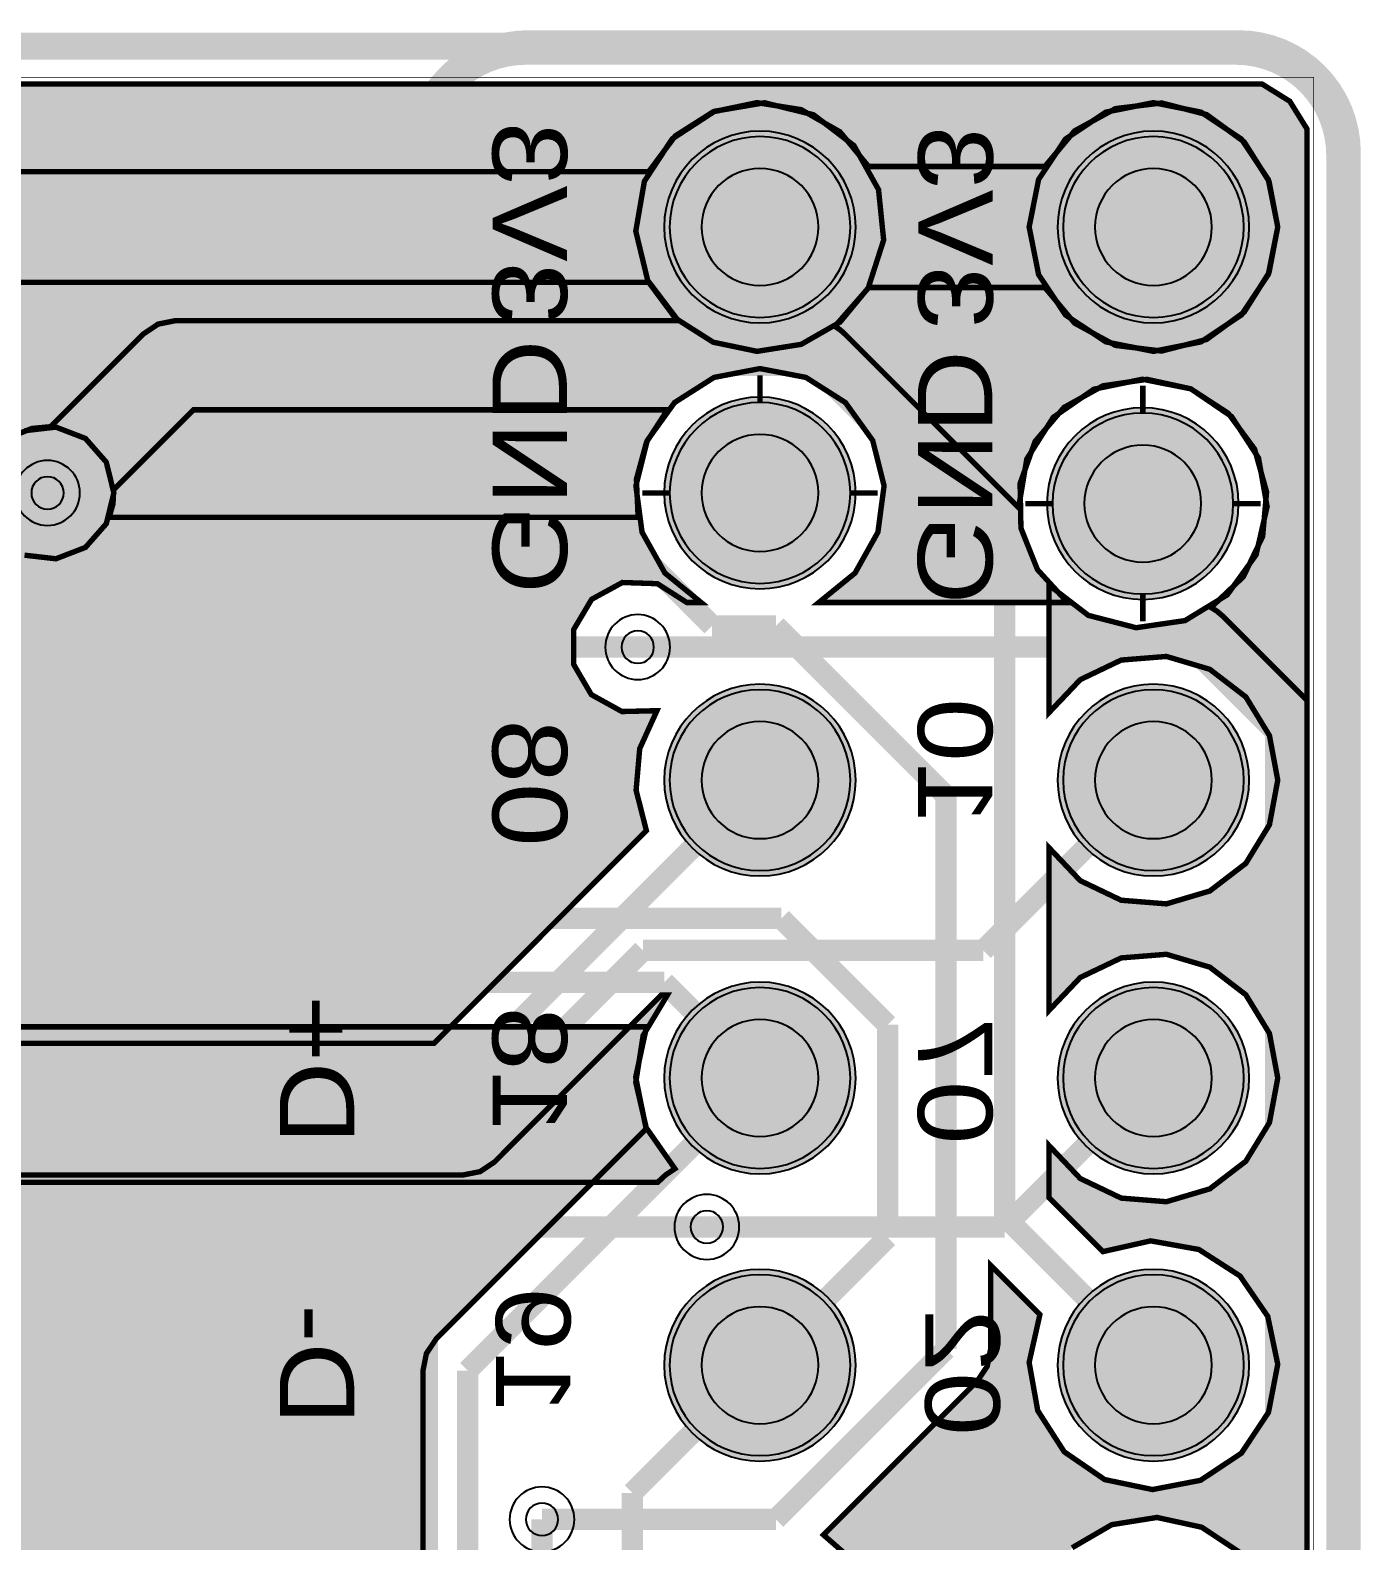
# Model space of a CAD drawing. Header units: millimetres. Extents: x -14.5 to 40, y -68.1 to 8.1.
# Drawn here: x 27.54 to 40.05, y -14.15 to 0.05 of the extents above; entities that cross this region are included whole.
import ezdxf
from ezdxf.enums import TextEntityAlignment as Align

# ---------------------------------------------------------------- set-up
doc = ezdxf.new("R2010")
doc.units = ezdxf.units.MM
doc.header["$MEASUREMENT"] = 0
for name, color, linetype, true_color in [('Board-Outline-Layer', 7, 'Continuous', 0xff00ff), ('Bottom-Layer', 7, 'Continuous', 0x0000ff), ('Bottom-Paste-Mask-Layer', 7, 'Continuous', 0x800000), ('Bottom-Silkscreen-Layer', 7, 'Continuous', 0x66cc33), ('Bottom-Solder-Mask-Layer', 7, 'Continuous', 0xaa00ff), ('Hole-Layer', 7, 'Continuous', 0x222222), ('Multi-Layer', 7, 'Continuous', 0xc0c0c0), ('Top-Layer', 7, 'Continuous', 0xff0000), ('Top-Paste-Mask-Layer', 7, 'Continuous', 0x808080), ('Top-Silkscreen-Layer', 7, 'Continuous', 0xffff00), ('Top-Solder-Mask-Layer', 7, 'Continuous', 0x800080)]:
    doc.layers.add(name, color=color, linetype=linetype, true_color=true_color)
doc.styles.get("Standard").update_dxf_attribs({"font": 'arial.ttf'})

msp = doc.modelspace()

# ---------------------------------------------------------------- hatches: boundary and pattern name
at = {"layer": 'Bottom-Layer'}
for points in [[(0.78, -0.455), (20.521, -0.455), (20.278, -0.675), (20.181, -0.987), (20.257, -1.305), (20.485, -1.541), (20.8, -1.627), (21.116, -1.541), (21.343, -1.305), (21.419, -0.987), (21.322, -0.675), (21.079, -0.455), (39.12, -0.455), (39.382, -0.618), (39.545, -0.88), (39.545, -6.251), (38.746, -5.453), (38.697, -5.411), (38.642, -5.377), (38.946, -5.087), (39.127, -4.709), (39.164, -4.291), (39.051, -3.887), (38.802, -3.55), (38.45, -3.321), (38.04, -3.232), (37.625, -3.293), (37.259, -3.496), (36.987, -3.816), (36.846, -4.211), (36.854, -4.631), (37.009, -5.02), (37.292, -5.33), (34.953, -5.33), (35.294, -5.053), (35.509, -4.669), (35.567, -4.233), (35.46, -3.807), (35.203, -3.45), (34.832, -3.214), (34.4, -3.131), (33.968, -3.214), (33.597, -3.45), (33.34, -3.807), (33.233, -4.233), (33.291, -4.669), (33.506, -5.053), (33.847, -5.33), (33.712, -5.33), (33.435, -5.153), (33.106, -5.142), (32.817, -5.3), (32.649, -5.583), (32.648, -5.912), (32.814, -6.196), (33.102, -6.355), (33.431, -6.347), (33.269, -6.704), (33.235, -7.095), (33.332, -7.475), (31.334, -9.474), (25.611, -9.474), (25.455, -9.173), (25.164, -8.998), (24.825, -9.001), (24.538, -9.181), (22.174, -9.181), (14.623, -1.631), (14.567, -1.339), (14.382, -1.106), (14.11, -0.986), (13.813, -1.005), (13.559, -1.159), (13.405, -1.413), (13.386, -1.71), (13.506, -1.982), (13.739, -2.167), (14.031, -2.223), (18.865, -7.057), (18.573, -7.11), (18.339, -7.292), (18.216, -7.563), (18.234, -7.859), (18.387, -8.113), (18.641, -8.266), (18.937, -8.284), (19.208, -8.161), (19.39, -7.927), (19.443, -7.635), (21.681, -9.874), (20.167, -9.874), (20.123, -9.831), (20.046, -9.497), (19.804, -9.255), (19.47, -9.177), (19.146, -9.286), (18.928, -9.551), (18.883, -9.89), (15.196, -6.204), (15.06, -6.113), (14.9, -6.081), (14.362, -6.081), (14.116, -5.915), (13.821, -5.881), (13.543, -5.988), (13.347, -6.211), (13.276, -6.5), (13.347, -6.789), (13.543, -7.012), (13.821, -7.119), (14.116, -7.085), (14.362, -6.919), (14.726, -6.919), (16.875, -9.067), (16.648, -9.308), (16.577, -9.631), (15.026, -11.181), (11.462, -11.181), (11.186, -11.004), (10.858, -10.992), (10.569, -11.149), (10.569, -7.156), (10.622, -6.853), (10.524, -6.561), (10.298, -6.352), (10, -6.276), (9.702, -6.352), (9.476, -6.561), (9.378, -6.853), (9.431, -7.156), (9.431, -15.4), (9.474, -15.618), (9.598, -15.802), (10.176, -16.381), (8.062, -16.381), (7.816, -16.215), (7.521, -16.181), (7.243, -16.288), (7.047, -16.511), (6.976, -16.8), (7.047, -17.089), (7.243, -17.312), (7.521, -17.419), (7.816, -17.386), (8.062, -17.219), (10.006, -17.219), (9.878, -17.546), (9.947, -17.889), (10.19, -18.142), (10.531, -18.223), (11.404, -19.096), (11.54, -19.187), (11.7, -19.219), (13.5, -19.219), (13.66, -19.187), (13.796, -19.096), (19.869, -13.023), (20.113, -12.987), (20.323, -12.859), (20.467, -12.66), (30.681, -22.874), (30.681, -39.916), (30.405, -40.12), (30.279, -40.439), (30.341, -40.776), (30.571, -41.03), (30.901, -41.124), (31.231, -41.029), (31.231, -57.088), (31.065, -57.334), (31.031, -57.629), (31.138, -57.907), (31.361, -58.103), (31.65, -58.174), (31.939, -58.103), (32.162, -57.907), (32.269, -57.629), (32.236, -57.334), (32.069, -57.088), (32.069, -54.661), (33.727, -56.319), (33.784, -56.611), (33.97, -56.844), (34.243, -56.964), (33.884, -57.323), (33.548, -57.226), (33.212, -57.326), (32.982, -57.591), (32.932, -57.937), (33.077, -58.257), (33.37, -58.448), (33.721, -58.45), (34.017, -58.264), (34.141, -58.223), (34.246, -58.146), (36.246, -56.146), (36.337, -56.01), (36.369, -55.85), (36.369, -54.05), (36.337, -53.89), (36.246, -53.754), (33.619, -51.126), (33.619, -18.759), (33.669, -18.766), (33.72, -18.769), (34.881, -18.769), (34.881, -49.038), (34.715, -49.284), (34.681, -49.579), (34.788, -49.857), (35.011, -50.053), (35.3, -50.124), (35.589, -50.053), (35.812, -49.857), (35.919, -49.579), (35.886, -49.284), (35.719, -49.038), (35.719, -18.874), (36.932, -17.661), (37.001, -18.097), (37.226, -18.477), (37.577, -18.745), (38.002, -18.865), (38.441, -18.818), (38.831, -18.612), (38.831, -44.956), (38.584, -44.809), (38.298, -44.79), (38.033, -44.902), (37.848, -45.121), (37.781, -45.4), (37.848, -45.679), (38.033, -45.899), (38.298, -46.011), (38.584, -45.991), (38.831, -45.845), (38.831, -49.576), (38.481, -49.926), (38.189, -49.983), (37.956, -50.168), (37.836, -50.44), (37.855, -50.736), (38.009, -50.991), (38.263, -51.145), (38.56, -51.164), (38.832, -51.043), (39.017, -50.81), (39.073, -50.519), (39.545, -50.047), (39.545, -59.32), (39.382, -59.582), (39.12, -59.745), (0.78, -59.745), (0.518, -59.582), (0.355, -59.32), (0.355, -0.88), (0.518, -0.618)], [(25.278, -2.688), (24.981, -2.838), (24.803, -3.119), (24.795, -3.452), (24.959, -3.741), (25.248, -3.905), (25.581, -3.897), (25.862, -3.719), (26.012, -3.422), (27.115, -2.319), (33.353, -2.319), (33.604, -2.657), (33.96, -2.883), (34.372, -2.969), (34.788, -2.903), (35.153, -2.694), (35.421, -2.369), (37.079, -2.369), (37.359, -2.704), (37.743, -2.913), (38.177, -2.966), (38.6, -2.857), (38.954, -2.599), (39.187, -2.229), (39.269, -1.8), (39.187, -1.371), (38.954, -1.001), (38.6, -0.743), (38.177, -0.634), (37.743, -0.687), (37.359, -0.896), (37.079, -1.231), (35.421, -1.231), (35.153, -0.906), (34.788, -0.697), (34.372, -0.631), (33.96, -0.717), (33.604, -0.943), (33.353, -1.281), (26.9, -1.281), (26.701, -1.32), (26.533, -1.433)], [(33.55, -1.8, 1), (35.25, -1.8, 1)], [(37.25, -1.8, 1), (38.95, -1.8, 1)], [(33.55, -4.3, 1), (35.25, -4.3, 1)], [(37.15, -4.4, 1), (38.85, -4.4, 1)], [(25.259, -5.341), (25.513, -5.495), (25.81, -5.514), (26.082, -5.394), (26.267, -5.161), (26.323, -4.869), (26.474, -4.719), (27.238, -4.719), (27.484, -4.885), (27.779, -4.919), (28.057, -4.812), (28.253, -4.589), (28.324, -4.3), (28.253, -4.011), (28.057, -3.788), (27.779, -3.681), (27.484, -3.715), (27.238, -3.881), (26.3, -3.881), (26.14, -3.913), (26.004, -4.004), (25.731, -4.277), (25.439, -4.333), (25.206, -4.518), (25.086, -4.79), (25.105, -5.087)], [(33.55, -7, 1), (35.25, -7, 1)], [(37.25, -7, 1), (38.95, -7, 1)], [(22.212, -13.219), (22.489, -13.147), (22.705, -12.958), (22.812, -12.692), (22.788, -12.407), (22.638, -12.162), (22.394, -12.012), (22.108, -11.988), (21.842, -12.095), (21.653, -12.311), (21.581, -12.588), (19.41, -10.418), (19.47, -10.423), (19.531, -10.423), (19.697, -10.589), (19.833, -10.68), (19.993, -10.712), (26.149, -10.712), (26.145, -10.99), (26.263, -11.242), (26.479, -11.416), (26.75, -11.479), (27.021, -11.416), (27.237, -11.242), (27.355, -10.99), (27.351, -10.712), (31.607, -10.712), (31.768, -10.68), (31.904, -10.589), (33.474, -9.019), (33.53, -9.019), (33.301, -9.401), (33.232, -9.841), (33.332, -10.275), (31.354, -12.254), (31.263, -12.39), (31.231, -12.55), (31.231, -22.238)], [(33.55, -9.8, 1), (35.25, -9.8, 1)], [(37.25, -9.8, 1), (38.95, -9.8, 1)], [(33.55, -12.5, 1), (35.25, -12.5, 1)], [(37.25, -12.5, 1), (38.95, -12.5, 1)]]:
    msp.add_hatch(color=256, dxfattribs=at).paths.add_polyline_path(points)
at = {"layer": 'Bottom-Paste-Mask-Layer'}
for points in [[(33.55, -1.8, 1), (35.25, -1.8, 1)], [(37.25, -1.8, 1), (38.95, -1.8, 1)], [(33.55, -4.3, 1), (35.25, -4.3, 1)], [(37.15, -4.4, 1), (38.85, -4.4, 1)], [(33.55, -7, 1), (35.25, -7, 1)], [(37.25, -7, 1), (38.95, -7, 1)], [(33.55, -9.8, 1), (35.25, -9.8, 1)], [(37.25, -9.8, 1), (38.95, -9.8, 1)], [(33.55, -12.5, 1), (35.25, -12.5, 1)], [(37.25, -12.5, 1), (38.95, -12.5, 1)]]:
    msp.add_hatch(color=256, dxfattribs=at).paths.add_polyline_path(points)
at = {"layer": 'Bottom-Solder-Mask-Layer'}
for points in [[(33.499, -1.8, 1), (35.301, -1.8, 1)], [(37.199, -1.8, 1), (39.001, -1.8, 1)], [(33.499, -4.3, 1), (35.301, -4.3, 1)], [(37.099, -4.4, 1), (38.901, -4.4, 1)], [(33.499, -7, 1), (35.301, -7, 1)], [(37.199, -7, 1), (39.001, -7, 1)], [(33.499, -9.8, 1), (35.301, -9.8, 1)], [(37.199, -9.8, 1), (39.001, -9.8, 1)], [(33.499, -12.5, 1), (35.301, -12.5, 1)], [(37.199, -12.5, 1), (39.001, -12.5, 1)]]:
    msp.add_hatch(color=256, dxfattribs=at).paths.add_polyline_path(points)
at = {"layer": 'Hole-Layer'}
for points in [[(33.85, -1.8, 1), (34.95, -1.8, 1)], [(37.55, -1.8, 1), (38.65, -1.8, 1)], [(33.85, -4.3, 1), (34.95, -4.3, 1)], [(37.45, -4.4, 1), (38.55, -4.4, 1)], [(33.85, -7, 1), (34.95, -7, 1)], [(37.55, -7, 1), (38.65, -7, 1)], [(33.85, -9.8, 1), (34.95, -9.8, 1)], [(37.55, -9.8, 1), (38.65, -9.8, 1)], [(33.85, -12.5, 1), (34.95, -12.5, 1)], [(37.55, -12.5, 1), (38.65, -12.5, 1)]]:
    msp.add_hatch(color=256, dxfattribs=at).paths.add_polyline_path(points)
at = {"layer": 'Multi-Layer'}
for points in [[(33.55, -1.8, 1), (35.25, -1.8, 1)], [(33.55, -1.8, 1), (35.25, -1.8, 1)], [(33.55, -1.8, 1), (35.25, -1.8, 1)], [(37.25, -1.8, 1), (38.95, -1.8, 1)], [(37.25, -1.8, 1), (38.95, -1.8, 1)], [(37.25, -1.8, 1), (38.95, -1.8, 1)], [(33.55, -4.3, 1), (35.25, -4.3, 1)], [(33.55, -4.3, 1), (35.25, -4.3, 1)], [(33.55, -4.3, 1), (35.25, -4.3, 1)], [(37.15, -4.4, 1), (38.85, -4.4, 1)], [(37.15, -4.4, 1), (38.85, -4.4, 1)], [(37.15, -4.4, 1), (38.85, -4.4, 1)], [(33.55, -7, 1), (35.25, -7, 1)], [(33.55, -7, 1), (35.25, -7, 1)], [(33.55, -7, 1), (35.25, -7, 1)], [(37.25, -7, 1), (38.95, -7, 1)], [(37.25, -7, 1), (38.95, -7, 1)], [(37.25, -7, 1), (38.95, -7, 1)], [(33.55, -9.8, 1), (35.25, -9.8, 1)], [(33.55, -9.8, 1), (35.25, -9.8, 1)], [(33.55, -9.8, 1), (35.25, -9.8, 1)], [(37.25, -9.8, 1), (38.95, -9.8, 1)], [(37.25, -9.8, 1), (38.95, -9.8, 1)], [(37.25, -9.8, 1), (38.95, -9.8, 1)], [(33.55, -12.5, 1), (35.25, -12.5, 1)], [(33.55, -12.5, 1), (35.25, -12.5, 1)], [(33.55, -12.5, 1), (35.25, -12.5, 1)], [(37.25, -12.5, 1), (38.95, -12.5, 1)], [(37.25, -12.5, 1), (38.95, -12.5, 1)], [(37.25, -12.5, 1), (38.95, -12.5, 1)]]:
    msp.add_hatch(color=256, dxfattribs=at).paths.add_polyline_path(points)
at = {"layer": 'Top-Layer'}
for points in [[(27.419, -1.1), (27.419, -0.455), (39.12, -0.455), (39.382, -0.618), (39.545, -0.88), (39.545, -16.939), (38.809, -16.204), (38.748, -16.154), (38.679, -16.116), (39.008, -15.837), (39.213, -15.458), (39.267, -15.03), (39.163, -14.612), (38.914, -14.261), (38.554, -14.023), (38.133, -13.931), (37.708, -13.999), (37.335, -14.216), (37.067, -14.553), (36.939, -14.964), (36.969, -15.394), (37.152, -15.784), (37.464, -16.081), (35.974, -16.081), (35.468, -15.575), (35.567, -15.165), (35.514, -14.746), (35.315, -14.373), (34.997, -14.095), (36.446, -12.646), (36.537, -12.51), (36.569, -12.349), (36.569, -11.562), (37.032, -12.025), (36.931, -12.474), (37.012, -12.927), (37.261, -13.314), (37.641, -13.575), (38.091, -13.669), (38.543, -13.582), (38.927, -13.327), (39.182, -12.943), (39.269, -12.491), (39.175, -12.041), (38.914, -11.661), (38.527, -11.412), (38.074, -11.331), (37.625, -11.432), (37.119, -10.926), (37.119, -10.436), (37.412, -10.745), (37.797, -10.929), (38.222, -10.963), (38.63, -10.842), (38.969, -10.582), (39.191, -10.219), (39.269, -9.8), (39.191, -9.381), (38.969, -9.018), (38.63, -8.758), (38.222, -8.637), (37.797, -8.671), (37.412, -8.855), (37.119, -9.164), (37.119, -7.636), (37.412, -7.945), (37.797, -8.129), (38.222, -8.163), (38.63, -8.042), (38.969, -7.782), (39.191, -7.419), (39.269, -7), (39.191, -6.581), (38.969, -6.218), (38.63, -5.958), (38.222, -5.837), (37.797, -5.871), (37.412, -6.055), (37.119, -6.364), (37.119, -5.168), (37.488, -5.451), (37.937, -5.567), (38.397, -5.5), (38.794, -5.258), (39.065, -4.882), (39.169, -4.429), (39.088, -3.971), (38.835, -3.582), (38.451, -3.321), (37.995, -3.231), (37.54, -3.325), (37.158, -3.589), (36.909, -3.981), (36.832, -4.439), (35.196, -2.804), (35.152, -2.765), (35.104, -2.734), (35.417, -2.376), (35.563, -1.923), (35.515, -1.449), (35.283, -1.034), (34.904, -0.745), (34.442, -0.632), (33.973, -0.712), (33.574, -0.972), (33.313, -1.37), (33.232, -1.839), (33.344, -2.302), (33.632, -2.681), (28.9, -2.681), (28.74, -2.713), (28.604, -2.804), (27.731, -3.677), (27.553, -3.694), (27.387, -3.76), (27.369, -3.729), (27.349, -3.7), (27.401, -3.606), (27.419, -3.5), (27.419, -3.1), (27.401, -2.994), (27.349, -2.9), (27.401, -2.806), (27.419, -2.7), (27.419, -2.3), (27.401, -2.194), (27.349, -2.1), (27.401, -2.006), (27.419, -1.9), (27.419, -1.5), (27.401, -1.394), (27.349, -1.3), (27.401, -1.206)], [(38.1, -2.969), (38.547, -2.88), (38.927, -2.627), (39.18, -2.247), (39.269, -1.8), (39.18, -1.353), (38.927, -0.973), (38.547, -0.72), (38.1, -0.631), (37.653, -0.72), (37.273, -0.973), (37.02, -1.353), (36.931, -1.8), (37.02, -2.247), (37.273, -2.627), (37.653, -2.88)], [(33.55, -1.8, 1), (35.25, -1.8, 1)], [(37.25, -1.8, 1), (38.95, -1.8, 1)], [(28.323, -4.269), (29.074, -3.519), (33.53, -3.519), (33.333, -3.822), (33.238, -4.17), (33.254, -4.53), (28.28, -4.53), (28.316, -4.402)], [(33.55, -4.3, 1), (35.25, -4.3, 1)], [(37.15, -4.4, 1), (38.85, -4.4, 1)], [(33.55, -7, 1), (35.25, -7, 1)], [(37.25, -7, 1), (38.95, -7, 1)], [(33.55, -9.8, 1), (35.25, -9.8, 1)], [(37.25, -9.8, 1), (38.95, -9.8, 1)], [(33.326, -9.319), (33.332, -9.325), (33.231, -9.792), (33.326, -10.261), (33.6, -10.653), (33.514, -10.71), (33.438, -10.781), (27.419, -10.781), (27.419, -10.3), (27.401, -10.194), (27.349, -10.1), (27.401, -10.006), (27.419, -9.9), (27.419, -9.5), (27.405, -9.405), (27.363, -9.319)], [(33.55, -12.5, 1), (35.25, -12.5, 1)], [(37.25, -12.5, 1), (38.95, -12.5, 1)]]:
    msp.add_hatch(color=256, dxfattribs=at).paths.add_polyline_path(points)
at = {"layer": 'Top-Paste-Mask-Layer'}
for points in [[(33.55, -1.8, 1), (35.25, -1.8, 1)], [(37.25, -1.8, 1), (38.95, -1.8, 1)], [(33.55, -4.3, 1), (35.25, -4.3, 1)], [(37.15, -4.4, 1), (38.85, -4.4, 1)], [(33.55, -7, 1), (35.25, -7, 1)], [(37.25, -7, 1), (38.95, -7, 1)], [(33.55, -9.8, 1), (35.25, -9.8, 1)], [(37.25, -9.8, 1), (38.95, -9.8, 1)], [(33.55, -12.5, 1), (35.25, -12.5, 1)], [(37.25, -12.5, 1), (38.95, -12.5, 1)]]:
    msp.add_hatch(color=256, dxfattribs=at).paths.add_polyline_path(points)
at = {"layer": 'Top-Solder-Mask-Layer'}
for points in [[(33.499, -1.8, 1), (35.301, -1.8, 1)], [(37.199, -1.8, 1), (39.001, -1.8, 1)], [(33.499, -4.3, 1), (35.301, -4.3, 1)], [(37.099, -4.4, 1), (38.901, -4.4, 1)], [(33.499, -7, 1), (35.301, -7, 1)], [(37.199, -7, 1), (39.001, -7, 1)], [(33.499, -9.8, 1), (35.301, -9.8, 1)], [(37.199, -9.8, 1), (39.001, -9.8, 1)], [(33.499, -12.5, 1), (35.301, -12.5, 1)], [(37.199, -12.5, 1), (39.001, -12.5, 1)]]:
    msp.add_hatch(color=256, dxfattribs=at).paths.add_polyline_path(points)

# ---------------------------------------------------------------- linework, layer by layer
at = {"layer": 'Board-Outline-Layer', "const_width": 0.254}
msp.add_lwpolyline([(0, -59.1), (0, -1.1, -0.414), (1, -0.1), (38.9, -0.1, -0.414), (39.9, -1.1), (39.9, -59.1, -0.414), (38.9, -60.1), (1, -60.1, -0.414)], format="xyb", close=True, dxfattribs=at)
at = {"layer": 'Bottom-Layer', "const_width": 0.00508}
msp.add_lwpolyline([(0.293, -59.807), (0.293, -0.393), (39.607, -0.393), (39.607, -59.807)], close=True, dxfattribs=at)
at = {"layer": 'Bottom-Layer'}
for points, const_width in [([(21.079, -0.455), (39.12, -0.455), (39.382, -0.618), (39.545, -0.88), (39.545, -6.251), (38.746, -5.453), (38.697, -5.411), (38.642, -5.377), (38.946, -5.087), (39.127, -4.709), (39.164, -4.291), (39.051, -3.887), (38.802, -3.55), (38.45, -3.321), (38.04, -3.232), (37.625, -3.293), (37.259, -3.496), (36.987, -3.816), (36.846, -4.211), (36.854, -4.631), (37.009, -5.02), (37.292, -5.33), (34.953, -5.33), (35.294, -5.053), (35.509, -4.669), (35.567, -4.233), (35.46, -3.807), (35.203, -3.45), (34.832, -3.214), (34.4, -3.131), (33.968, -3.214), (33.597, -3.45), (33.34, -3.807), (33.233, -4.233), (33.291, -4.669), (33.506, -5.053), (33.847, -5.33), (33.712, -5.33), (33.435, -5.153), (33.106, -5.142), (32.817, -5.3), (32.649, -5.583), (32.648, -5.912), (32.814, -6.196), (33.102, -6.355), (33.431, -6.347), (33.269, -6.704), (33.235, -7.095), (33.332, -7.475), (31.334, -9.474), (25.611, -9.474)], 0.0508), ([(27.115, -2.319), (33.353, -2.319), (33.604, -2.657), (33.96, -2.883), (34.372, -2.969), (34.788, -2.903), (35.153, -2.694), (35.421, -2.369), (37.079, -2.369), (37.359, -2.704), (37.743, -2.913), (38.177, -2.966), (38.6, -2.857), (38.954, -2.599), (39.187, -2.229), (39.269, -1.8), (39.187, -1.371), (38.954, -1.001), (38.6, -0.743), (38.177, -0.634), (37.743, -0.687), (37.359, -0.896), (37.079, -1.231), (35.421, -1.231), (35.153, -0.906), (34.788, -0.697), (34.372, -0.631), (33.96, -0.717), (33.604, -0.943), (33.353, -1.281), (26.9, -1.281)], 0.0508), ([(34.4, -1.8), (38.1, -1.8)], 0.5), ([(34.4, -1.8), (26.9, -1.8)], 0.4), ([(34.4, -3.453), (34.4, -3.193)], 0.0508), ([(38, -3.553), (38, -3.293)], 0.0508), ([(27.484, -4.885), (27.779, -4.919), (28.057, -4.812), (28.253, -4.589), (28.324, -4.3), (28.253, -4.011), (28.057, -3.788), (27.779, -3.681), (27.484, -3.715)], 0.0508), ([(27.7, -4.3), (26.3, -4.3)], 0.2), ([(33.553, -4.3), (33.294, -4.3)], 0.0508), ([(35.248, -4.3), (35.507, -4.3)], 0.0508), ([(37.153, -4.4), (36.894, -4.4)], 0.0508), ([(38.848, -4.4), (39.107, -4.4)], 0.0508), ([(38.45, -5.749), (33.25, -5.749)], 0.2), ([(39.25, -6.549), (38.45, -5.749)], 0.2), ([(39.25, -49.749), (39.25, -6.549)], 0.2), ([(34.4, -7), (31.507, -9.893)], 0.2), ([(38.1, -7), (36.5, -8.6)], 0.2), ([(33.3, -8.6), (31.607, -10.293)], 0.2), ([(36.5, -8.6), (33.3, -8.6)], 0.2), ([(27.351, -10.712), (31.607, -10.712), (31.768, -10.68), (31.904, -10.589), (33.474, -9.019), (33.53, -9.019), (33.301, -9.401), (33.232, -9.841), (33.332, -10.275), (31.354, -12.254), (31.263, -12.39), (31.231, -12.55), (31.231, -22.238)], 0.0508), ([(31.507, -9.893), (25.293, -9.893)], 0.2), ([(34.4, -9.8), (31.65, -12.55)], 0.2), ([(38.1, -9.8), (36.7, -11.2)], 0.2), ([(31.607, -10.293), (19.993, -10.293)], 0.2), ([(36.7, -11.2), (33.9, -11.2)], 0.2), ([(31.65, -12.55), (31.65, -57.55)], 0.2), ([(34.4, -12.5), (33.2, -13.7)], 0.2), ([(33.2, -13.7), (33.2, -51.3)], 0.2), ([(32.35, -54.349), (32.35, -13.949)], 0.2)]:
    msp.add_lwpolyline(points, dxfattribs=dict(at, const_width=const_width))
for points in [[(33.55, -1.8, 1), (35.25, -1.8), (35.25, -1.8, 1), (33.55, -1.8)], [(37.25, -1.8, 1), (38.95, -1.8), (38.95, -1.8, 1), (37.25, -1.8)], [(33.55, -4.3, 1), (35.25, -4.3), (35.25, -4.3, 1), (33.55, -4.3)], [(37.15, -4.4, 1), (38.85, -4.4), (38.85, -4.4, 1), (37.15, -4.4)], [(33.55, -7, 1), (35.25, -7), (35.25, -7, 1), (33.55, -7)], [(37.25, -7, 1), (38.95, -7), (38.95, -7, 1), (37.25, -7)], [(33.55, -9.8, 1), (35.25, -9.8), (35.25, -9.8, 1), (33.55, -9.8)], [(37.25, -9.8, 1), (38.95, -9.8), (38.95, -9.8, 1), (37.25, -9.8)], [(33.55, -12.5, 1), (35.25, -12.5), (35.25, -12.5, 1), (33.55, -12.5)], [(37.25, -12.5, 1), (38.95, -12.5), (38.95, -12.5, 1), (37.25, -12.5)]]:
    msp.add_lwpolyline(points, format="xyb", dxfattribs=at)
at = {"layer": 'Bottom-Paste-Mask-Layer'}
for points in [[(33.55, -1.8, 1), (35.25, -1.8), (35.25, -1.8, 1), (33.55, -1.8)], [(37.25, -1.8, 1), (38.95, -1.8), (38.95, -1.8, 1), (37.25, -1.8)], [(33.55, -4.3, 1), (35.25, -4.3), (35.25, -4.3, 1), (33.55, -4.3)], [(37.15, -4.4, 1), (38.85, -4.4), (38.85, -4.4, 1), (37.15, -4.4)], [(33.55, -7, 1), (35.25, -7), (35.25, -7, 1), (33.55, -7)], [(37.25, -7, 1), (38.95, -7), (38.95, -7, 1), (37.25, -7)], [(33.55, -9.8, 1), (35.25, -9.8), (35.25, -9.8, 1), (33.55, -9.8)], [(37.25, -9.8, 1), (38.95, -9.8), (38.95, -9.8, 1), (37.25, -9.8)], [(33.55, -12.5, 1), (35.25, -12.5), (35.25, -12.5, 1), (33.55, -12.5)], [(37.25, -12.5, 1), (38.95, -12.5), (38.95, -12.5, 1), (37.25, -12.5)]]:
    msp.add_lwpolyline(points, format="xyb", dxfattribs=at)
at = {"layer": 'Bottom-Silkscreen-Layer', "const_width": 0.3}
msp.add_lwpolyline([(31.197, -18.525), (31.197, -1.125, -0.414), (32.197, -0.125), (38.875, -0.125, -0.414), (39.875, -1.125), (39.875, -18.525, -0.414), (38.875, -19.525), (32.197, -19.525, -0.414)], format="xyb", close=True, dxfattribs=at)
at = {"layer": 'Bottom-Solder-Mask-Layer'}
for points in [[(33.499, -1.8, 1), (35.301, -1.8, 1)], [(37.199, -1.8, 1), (39.001, -1.8, 1)], [(33.499, -4.3, 1), (35.301, -4.3, 1)], [(37.099, -4.4, 1), (38.901, -4.4, 1)], [(33.499, -7, 1), (35.301, -7, 1)], [(37.199, -7, 1), (39.001, -7, 1)], [(33.499, -9.8, 1), (35.301, -9.8, 1)], [(37.199, -9.8, 1), (39.001, -9.8, 1)], [(33.499, -12.5, 1), (35.301, -12.5, 1)], [(37.199, -12.5, 1), (39.001, -12.5, 1)]]:
    msp.add_lwpolyline(points, format="xyb", close=True, dxfattribs=at)
at = {"layer": 'Hole-Layer'}
for points in [[(33.85, -1.8, 1), (34.95, -1.8, 1)], [(37.55, -1.8, 1), (38.65, -1.8, 1)], [(33.85, -4.3, 1), (34.95, -4.3, 1)], [(37.45, -4.4, 1), (38.55, -4.4, 1)], [(27.548, -4.3, 1), (27.853, -4.3, 1)], [(33.098, -5.749, 1), (33.403, -5.749, 1)], [(33.85, -7, 1), (34.95, -7, 1)], [(37.55, -7, 1), (38.65, -7, 1)], [(33.85, -9.8, 1), (34.95, -9.8, 1)], [(37.55, -9.8, 1), (38.65, -9.8, 1)], [(33.748, -11.2, 1), (34.053, -11.2, 1)], [(33.85, -12.5, 1), (34.95, -12.5, 1)], [(37.55, -12.5, 1), (38.65, -12.5, 1)], [(32.198, -13.949, 1), (32.503, -13.949, 1)]]:
    msp.add_lwpolyline(points, format="xyb", close=True, dxfattribs=at)
at = {"layer": 'Multi-Layer'}
for points in [[(33.55, -1.8, 1), (35.25, -1.8), (35.25, -1.8, 1), (33.55, -1.8)], [(33.55, -1.8, 1), (35.25, -1.8), (35.25, -1.8, 1), (33.55, -1.8)], [(33.55, -1.8, 1), (35.25, -1.8), (35.25, -1.8, 1), (33.55, -1.8)], [(37.25, -1.8, 1), (38.95, -1.8), (38.95, -1.8, 1), (37.25, -1.8)], [(37.25, -1.8, 1), (38.95, -1.8), (38.95, -1.8, 1), (37.25, -1.8)], [(37.25, -1.8, 1), (38.95, -1.8), (38.95, -1.8, 1), (37.25, -1.8)], [(33.55, -4.3, 1), (35.25, -4.3), (35.25, -4.3, 1), (33.55, -4.3)], [(33.55, -4.3, 1), (35.25, -4.3), (35.25, -4.3, 1), (33.55, -4.3)], [(33.55, -4.3, 1), (35.25, -4.3), (35.25, -4.3, 1), (33.55, -4.3)], [(37.15, -4.4, 1), (38.85, -4.4), (38.85, -4.4, 1), (37.15, -4.4)], [(37.15, -4.4, 1), (38.85, -4.4), (38.85, -4.4, 1), (37.15, -4.4)], [(37.15, -4.4, 1), (38.85, -4.4), (38.85, -4.4, 1), (37.15, -4.4)], [(27.395, -4.3, 1), (28.005, -4.3), (28.005, -4.3, 1), (27.395, -4.3)], [(33.55, -7, 1), (35.25, -7), (35.25, -7, 1), (33.55, -7)], [(33.55, -7, 1), (35.25, -7), (35.25, -7, 1), (33.55, -7)], [(33.55, -7, 1), (35.25, -7), (35.25, -7, 1), (33.55, -7)], [(37.25, -7, 1), (38.95, -7), (38.95, -7, 1), (37.25, -7)], [(37.25, -7, 1), (38.95, -7), (38.95, -7, 1), (37.25, -7)], [(37.25, -7, 1), (38.95, -7), (38.95, -7, 1), (37.25, -7)], [(33.55, -9.8, 1), (35.25, -9.8), (35.25, -9.8, 1), (33.55, -9.8)], [(33.55, -9.8, 1), (35.25, -9.8), (35.25, -9.8, 1), (33.55, -9.8)], [(33.55, -9.8, 1), (35.25, -9.8), (35.25, -9.8, 1), (33.55, -9.8)], [(37.25, -9.8, 1), (38.95, -9.8), (38.95, -9.8, 1), (37.25, -9.8)], [(37.25, -9.8, 1), (38.95, -9.8), (38.95, -9.8, 1), (37.25, -9.8)], [(37.25, -9.8, 1), (38.95, -9.8), (38.95, -9.8, 1), (37.25, -9.8)], [(33.55, -12.5, 1), (35.25, -12.5), (35.25, -12.5, 1), (33.55, -12.5)], [(33.55, -12.5, 1), (35.25, -12.5), (35.25, -12.5, 1), (33.55, -12.5)], [(33.55, -12.5, 1), (35.25, -12.5), (35.25, -12.5, 1), (33.55, -12.5)], [(37.25, -12.5, 1), (38.95, -12.5), (38.95, -12.5, 1), (37.25, -12.5)], [(37.25, -12.5, 1), (38.95, -12.5), (38.95, -12.5, 1), (37.25, -12.5)], [(37.25, -12.5, 1), (38.95, -12.5), (38.95, -12.5, 1), (37.25, -12.5)]]:
    msp.add_lwpolyline(points, format="xyb", dxfattribs=at)
for points in [[(32.945, -5.749, 1), (33.555, -5.749, 1)], [(33.595, -11.2, 1), (34.205, -11.2, 1)], [(32.045, -13.949, 1), (32.655, -13.949, 1)]]:
    msp.add_lwpolyline(points, format="xyb", close=True, dxfattribs=at)
at = {"layer": 'Top-Layer'}
for points, const_width in [([(0.293, -59.807), (0.293, -0.393), (39.607, -0.393), (39.607, -59.807)], 0.00508), ([(38.1, -2.969), (38.547, -2.88), (38.927, -2.627), (39.18, -2.247), (39.269, -1.8), (39.18, -1.353), (38.927, -0.973), (38.547, -0.72), (38.1, -0.631), (37.653, -0.72), (37.273, -0.973), (37.02, -1.353), (36.931, -1.8), (37.02, -2.247), (37.273, -2.627), (37.653, -2.88)], 0.0508), ([(28.323, -4.269), (29.074, -3.519), (33.53, -3.519), (33.333, -3.822), (33.238, -4.17), (33.254, -4.53), (28.28, -4.53), (28.316, -4.402)], 0.0508), ([(33.326, -9.319), (33.332, -9.325), (33.231, -9.792), (33.326, -10.261), (33.6, -10.653), (33.514, -10.71), (33.438, -10.781), (27.419, -10.781), (27.419, -10.3), (27.401, -10.194), (27.349, -10.1), (27.401, -10.006), (27.419, -9.9), (27.419, -9.5), (27.405, -9.405), (27.363, -9.319)], 0.0508)]:
    msp.add_lwpolyline(points, close=True, dxfattribs=dict(at, const_width=const_width))
for points, const_width in [([(27.419, -0.455), (39.12, -0.455), (39.382, -0.618), (39.545, -0.88), (39.545, -16.939)], 0.0508), ([(35.315, -14.373), (34.997, -14.095), (36.446, -12.646), (36.537, -12.51), (36.569, -12.349), (36.569, -11.562), (37.032, -12.025), (36.931, -12.474), (37.012, -12.927), (37.261, -13.314), (37.641, -13.575), (38.091, -13.669), (38.543, -13.582), (38.927, -13.327), (39.182, -12.943), (39.269, -12.491), (39.175, -12.041), (38.914, -11.661), (38.527, -11.412), (38.074, -11.331), (37.625, -11.432), (37.119, -10.926), (37.119, -10.436), (37.412, -10.745), (37.797, -10.929), (38.222, -10.963), (38.63, -10.842), (38.969, -10.582), (39.191, -10.219), (39.269, -9.8), (39.191, -9.381), (38.969, -9.018), (38.63, -8.758), (38.222, -8.637), (37.797, -8.671), (37.412, -8.855), (37.119, -9.164), (37.119, -7.636), (37.412, -7.945), (37.797, -8.129), (38.222, -8.163), (38.63, -8.042), (38.969, -7.782), (39.191, -7.419), (39.269, -7), (39.191, -6.581), (38.969, -6.218), (38.63, -5.958), (38.222, -5.837), (37.797, -5.871), (37.412, -6.055), (37.119, -6.364), (37.119, -5.168), (37.488, -5.451), (37.937, -5.567), (38.397, -5.5), (38.794, -5.258), (39.065, -4.882), (39.169, -4.429), (39.088, -3.971), (38.835, -3.582), (38.451, -3.321), (37.995, -3.231), (37.54, -3.325), (37.158, -3.589), (36.909, -3.981), (36.832, -4.439), (35.196, -2.804), (35.152, -2.765), (35.104, -2.734), (35.417, -2.376), (35.563, -1.923), (35.515, -1.449), (35.283, -1.034), (34.904, -0.745), (34.442, -0.632), (33.973, -0.712), (33.574, -0.972), (33.313, -1.37), (33.232, -1.839), (33.344, -2.302), (33.632, -2.681), (28.9, -2.681), (28.74, -2.713), (28.604, -2.804), (27.731, -3.677), (27.553, -3.694), (27.387, -3.76)], 0.0508), ([(28.9, -3.1), (27.7, -4.3)], 0.2), ([(34.9, -3.1), (28.9, -3.1)], 0.2), ([(36.7, -4.9), (34.9, -3.1)], 0.2), ([(38, -3.553), (38, -3.293)], 0.0508), ([(33.553, -4.3), (33.294, -4.3)], 0.0508), ([(37.153, -4.4), (36.894, -4.4)], 0.0508), ([(38.848, -4.4), (39.107, -4.4)], 0.0508), ([(36.7, -11.1), (36.7, -4.9)], 0.2), ([(33.35, -4.949), (26.749, -4.949)], 0.2), ([(33.95, -5.549), (33.35, -4.949)], 0.2), ([(38, -5.247), (38, -5.507)], 0.0508), ([(34.55, -5.549), (33.95, -5.549)], 0.2), ([(36.15, -7.149), (34.55, -5.549)], 0.2), ([(33.25, -5.749), (26.749, -5.749)], 0.2), ([(36.15, -12.349), (36.15, -7.149)], 0.2), ([(34.6, -8.3), (26.9, -8.3)], 0.2), ([(35.6, -9.3), (34.6, -8.3)], 0.2), ([(33.5, -8.9), (26.7, -8.9)], 0.2), ([(34.4, -9.8), (33.5, -8.9)], 0.2), ([(35.6, -11.3), (35.6, -9.3)], 0.2), ([(38.1, -12.5), (36.7, -11.1)], 0.2), ([(33.9, -11.2), (27.3, -11.2)], 0.2), ([(34.4, -12.5), (35.6, -11.3)], 0.2), ([(34.55, -13.949), (36.15, -12.349)], 0.2), ([(32.35, -13.949), (34.55, -13.949)], 0.2), ([(38.914, -14.261), (38.554, -14.023), (38.133, -13.931), (37.708, -13.999), (37.335, -14.216)], 0.0508)]:
    msp.add_lwpolyline(points, dxfattribs=dict(at, const_width=const_width))
for points in [[(33.55, -1.8, 1), (35.25, -1.8), (35.25, -1.8, 1), (33.55, -1.8)], [(37.25, -1.8, 1), (38.95, -1.8), (38.95, -1.8, 1), (37.25, -1.8)], [(33.55, -4.3, 1), (35.25, -4.3), (35.25, -4.3, 1), (33.55, -4.3)], [(37.15, -4.4, 1), (38.85, -4.4), (38.85, -4.4, 1), (37.15, -4.4)], [(33.55, -7, 1), (35.25, -7), (35.25, -7, 1), (33.55, -7)], [(37.25, -7, 1), (38.95, -7), (38.95, -7, 1), (37.25, -7)], [(33.55, -9.8, 1), (35.25, -9.8), (35.25, -9.8, 1), (33.55, -9.8)], [(37.25, -9.8, 1), (38.95, -9.8), (38.95, -9.8, 1), (37.25, -9.8)], [(33.55, -12.5, 1), (35.25, -12.5), (35.25, -12.5, 1), (33.55, -12.5)], [(37.25, -12.5, 1), (38.95, -12.5), (38.95, -12.5, 1), (37.25, -12.5)]]:
    msp.add_lwpolyline(points, format="xyb", dxfattribs=at)
at = {"layer": 'Top-Paste-Mask-Layer'}
for points in [[(33.55, -1.8, 1), (35.25, -1.8), (35.25, -1.8, 1), (33.55, -1.8)], [(37.25, -1.8, 1), (38.95, -1.8), (38.95, -1.8, 1), (37.25, -1.8)], [(33.55, -4.3, 1), (35.25, -4.3), (35.25, -4.3, 1), (33.55, -4.3)], [(37.15, -4.4, 1), (38.85, -4.4), (38.85, -4.4, 1), (37.15, -4.4)], [(33.55, -7, 1), (35.25, -7), (35.25, -7, 1), (33.55, -7)], [(37.25, -7, 1), (38.95, -7), (38.95, -7, 1), (37.25, -7)], [(33.55, -9.8, 1), (35.25, -9.8), (35.25, -9.8, 1), (33.55, -9.8)], [(37.25, -9.8, 1), (38.95, -9.8), (38.95, -9.8, 1), (37.25, -9.8)], [(33.55, -12.5, 1), (35.25, -12.5), (35.25, -12.5, 1), (33.55, -12.5)], [(37.25, -12.5, 1), (38.95, -12.5), (38.95, -12.5, 1), (37.25, -12.5)]]:
    msp.add_lwpolyline(points, format="xyb", dxfattribs=at)
at = {"layer": 'Top-Silkscreen-Layer', "const_width": 0.3}
msp.add_lwpolyline([(31.222, -18.5), (31.222, -1.1, -0.414), (32.222, -0.1), (38.9, -0.1, -0.414), (39.9, -1.1), (39.9, -18.5, -0.414), (38.9, -19.5), (32.222, -19.5, -0.414)], format="xyb", close=True, dxfattribs=at)
at = {"layer": 'Top-Solder-Mask-Layer'}
for points in [[(33.499, -1.8, 1), (35.301, -1.8, 1)], [(37.199, -1.8, 1), (39.001, -1.8, 1)], [(33.499, -4.3, 1), (35.301, -4.3, 1)], [(37.099, -4.4, 1), (38.901, -4.4, 1)], [(33.499, -7, 1), (35.301, -7, 1)], [(37.199, -7, 1), (39.001, -7, 1)], [(33.499, -9.8, 1), (35.301, -9.8, 1)], [(37.199, -9.8, 1), (39.001, -9.8, 1)], [(33.499, -12.5, 1), (35.301, -12.5, 1)], [(37.199, -12.5, 1), (39.001, -12.5, 1)]]:
    msp.add_lwpolyline(points, format="xyb", close=True, dxfattribs=at)

# ---------------------------------------------------------------- texts
at = {"layer": 'Bottom-Silkscreen-Layer', "text_generation_flag": 2, "width": 1.1}
for s, p in [('3V3', (31.675, -2.725)), ('3V3', (35.678, -2.763)), ('GND', (31.675, -5.249)), ('GND', (35.675, -5.349)), ('10', (35.675, -7.425)), ('08', (31.675, -7.625)), ('D+', (29.675, -10.425)), ('18', (31.675, -10.325)), ('07', (35.675, -10.425)), ('19', (31.707, -12.964)), ('D-', (29.675, -13.063)), ('02', (35.744, -13.164))]:
    msp.add_text(s, height=0.7, rotation=-90, dxfattribs=at).set_placement(p, align=Align.BOTTOM_LEFT)

doc.saveas('drawing.dxf')
